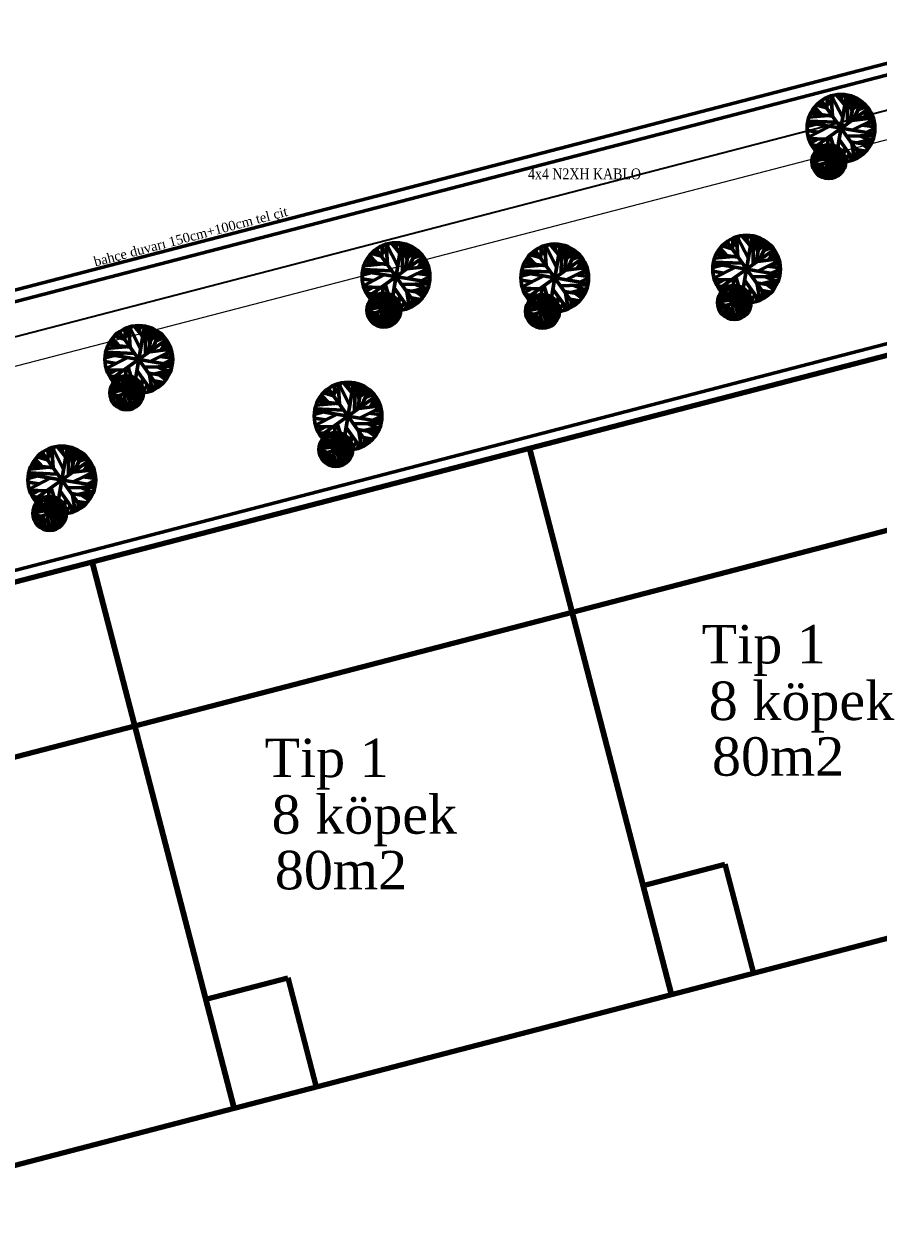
# Model space of a CAD drawing. Header units: millimetres. Extents: x 2046 to 14753, y 2361 to 29276.
# Drawn here: x 7027 to 7405, y 27680 to 28211 of the extents above; entities that cross this region are included whole.
import ezdxf

# ---------------------------------------------------------------- set-up
doc = ezdxf.new("R2010")
doc.units = ezdxf.units.MM
doc.layers.add('A.O. DUVAR', color=7, linetype='Continuous', lineweight=50)
doc.layers.add('TOPRAKLAMA', color=44, linetype='Continuous', lineweight=18)
doc.layers.add('AYDINLATMA', color=3, linetype='Continuous')
doc.layers.add('aydınlatma', color=3, linetype='Continuous')
doc.styles.add('A.O. MALZEME', font='times.ttf', dxfattribs={"height": 10})
doc.styles.add('YAZI', font='times.ttf', dxfattribs={"width": 0.85})

msp = doc.modelspace()

# ---------------------------------------------------------------- linework, layer by layer
at = {"layer": 'A.O. DUVAR'}
for p, q in [((6922.752, 28066.726), (7922.911, 28326.717)), ((6923.474, 28061.747), (7924.134, 28321.868)), ((6839.348, 27915.905), (7962.882, 28207.808)), ((6840.434, 27921.339), (7836.009, 28180.138)), ((7384.841, 28169.802), (7384.279, 28178.705)), ((7384.402, 28176.511), (7385.255, 28178.942)), ((7389.461, 28169.144), (7384.514, 28178.78)), ((7386.188, 28149.647), (7391.139, 28179.23)), ((7391.687, 28173.118), (7386.598, 28179.232)), ((7389.121, 28176.179), (7388.486, 28179.317)), ((7388.783, 28177.894), (7390.172, 28179.263)), ((7391.562, 28166.504), (7391.744, 28179.058)), ((7393.603, 28171.768), (7392.082, 28178.944)), ((7380.005, 28170.497), (7376.936, 28173.756)), ((7382.194, 28173.448), (7377.808, 28174.697)), ((7379.776, 28174.196), (7378.871, 28175.72)), ((7380.042, 28176.525), (7397.285, 28152.352)), ((7384.535, 28174.372), (7381.947, 28177.837)), ((7382.408, 28173.126), (7382.75, 28178.103)), ((7392.41, 28177.173), (7393.4, 28178.552)), ((7392.717, 28175.806), (7393.911, 28178.409)), ((7392.939, 28167.532), (7394.655, 28178.056)), ((7393.771, 28172.77), (7397.671, 28176.35)), ((7394.227, 28175.496), (7397.076, 28176.793)), ((7394.412, 28168.601), (7397.879, 28176.258)), ((7395.845, 28174.768), (7395.892, 28177.448)), ((7396.31, 28172.745), (7400.108, 28174.112)), ((7396.952, 28174.182), (7399.231, 28175.002)), ((7382.922, 28170.066), (7374.539, 28169.295)), ((7384.798, 28169.809), (7375.237, 28171.066)), ((7378.337, 28172.263), (7375.876, 28172.218)), ((7376.577, 28155.817), (7400.75, 28173.06)), ((7402.913, 28169.009), (7393.481, 28167.842)), ((7403.148, 28168.283), (7393.66, 28163.579)), ((7397.996, 28171.09), (7401.989, 28171.223)), ((7398.454, 28168.497), (7401.196, 28172.614)), ((7399.462, 28169.987), (7402.609, 28169.861)), ((7400.867, 28171.182), (7401.716, 28171.726)), ((7401.102, 28167.253), (7402.128, 28168.854)), ((7401.375, 28169.953), (7402.253, 28170.664)), ((7381.7, 28167.296), (7373.71, 28165.144)), ((7378.615, 28162.722), (7373.744, 28163.479)), ((7403.455, 28161.964), (7373.872, 28166.914)), ((7386.751, 28167.08), (7374.077, 28167.599)), ((7374.215, 28160.426), (7383.495, 28165.223)), ((7403.591, 28165.063), (7398.138, 28165.804)), ((7399.833, 28162.603), (7403.628, 28164.485)), ((7403.495, 28166.624), (7400.568, 28166.999)), ((7403.587, 28163.176), (7402.316, 28163.846)), ((7402.401, 28166.749), (7403.253, 28167.579)), ((7381.938, 28159.649), (7374.392, 28159.882)), ((7378.695, 28159.734), (7375.16, 28157.808)), ((7378.762, 28153.202), (7379.947, 28158.151)), ((7383.007, 28160.442), (7382.258, 28150.901)), ((7387.513, 28149.506), (7383.9, 28160.979)), ((7394.247, 28150.553), (7387.884, 28159.455)), ((7403.271, 28161.284), (7391.127, 28160.971)), ((7401.615, 28156.985), (7392.934, 28158.438)), ((7394.622, 28150.662), (7393.43, 28157.669)), ((7395.764, 28158.021), (7402.871, 28159.692)), ((7402.601, 28158.88), (7397.216, 28161.096)), ((7400.65, 28155.488), (7397.708, 28157.639)), ((7401.996, 28157.665), (7399.652, 28158.858)), ((7377.984, 28156.821), (7375.622, 28157.102)), ((7390.007, 28146.364), (7376.516, 28152.915)), ((7382.717, 28151.176), (7376.711, 28153.215)), ((7381.303, 28153.149), (7377.173, 28153.963)), ((7382.166, 28152.761), (7377.757, 28154.714)), ((7379.236, 28155.239), (7377.832, 28154.044)), ((7379.414, 28154.85), (7378.226, 28155.176)), ((7379.964, 28153.768), (7378.952, 28155.764)), ((7381.431, 28154.874), (7379.503, 28156.093)), ((7379.986, 28142.894), (7386.537, 28156.385)), ((7382.488, 28154.409), (7380.141, 28152.113)), ((7380.377, 28155.574), (7380.158, 28156.433)), ((7382.355, 28152.543), (7380.668, 28151.796)), ((7380.833, 28156.654), (7385.69, 28142.625)), ((7381.488, 28154.69), (7382.355, 28157.028)), ((7382.684, 28154.987), (7381.932, 28157.014)), ((7382.186, 28152.752), (7383.173, 28157.101)), ((7382.693, 28156.433), (7384.866, 28149.95)), ((7382.922, 28156.031), (7383.675, 28157.077)), ((7384.116, 28152.134), (7383.089, 28150.533)), ((7384.308, 28151.783), (7383.297, 28157.104)), ((7385.938, 28153.375), (7384.36, 28157.027)), ((7384.944, 28150.221), (7386.804, 28156.216)), ((7385.139, 28155.206), (7385.277, 28156.801)), ((7385.219, 28156.076), (7386.079, 28156.537)), ((7386.537, 28152.473), (7385.3, 28149.877)), ((7385.749, 28150.519), (7388.058, 28155.325)), ((7386.606, 28150.824), (7389.351, 28154.007)), ((7386.666, 28152.457), (7386.95, 28156.114)), ((7386.811, 28154.519), (7387.751, 28155.599)), ((7391.578, 28149.799), (7386.816, 28153.341)), ((7386.857, 28155.218), (7387.526, 28155.74)), ((7386.888, 28152.914), (7389.264, 28154.08)), ((7387.491, 28154.157), (7389.041, 28154.377)), ((7388.102, 28152.544), (7390.117, 28152.663)), ((7388.165, 28153.58), (7388.566, 28154.859)), ((7388.613, 28153.142), (7389.822, 28153.214)), ((7390.385, 28156.004), (7389.33, 28149.431)), ((7392.363, 28153.157), (7390.375, 28149.543)), ((7399.602, 28154.291), (7395.392, 28154.995)), ((7395.847, 28151.315), (7395.888, 28154.226)), ((7396.731, 28151.797), (7395.875, 28152.283)), ((7398.38, 28153.122), (7397.292, 28154.62)), ((7397.977, 28153.647), (7397.949, 28152.68)), ((7401.162, 28156.146), (7399.565, 28157.271)), ((7375.765, 28149.755), (7380.893, 28150.745)), ((7379.359, 28148.292), (7375.773, 28149.469)), ((7377.816, 28148.79), (7375.849, 28148.366)), ((7378.199, 28150.235), (7375.97, 28151.286)), ((7377.064, 28147.494), (7375.97, 28147.962)), ((7380.325, 28151.993), (7376.189, 28152.089)), ((7376.247, 28147.211), (7390.276, 28152.068)), ((7376.926, 28145.648), (7378.193, 28147.854)), ((7379.984, 28148.521), (7378.278, 28144.05)), ((7380.601, 28142.64), (7380.489, 28148.653)), ((7383.979, 28142.191), (7382.184, 28147.359)), ((7389.823, 28146.064), (7383.954, 28147.628)), ((7390.752, 28149.438), (7385.537, 28148.521)), ((7385.799, 28150.995), (7386.549, 28149.611)), ((7390.742, 28149.819), (7386.053, 28150.591)), ((7389.162, 28145.005), (7386.892, 28146.828)), ((7390.51, 28147.831), (7387.999, 28148.956)), ((7389.488, 28150.377), (7388.173, 28149.453)), ((7388.36, 28147.182), (7390.446, 28147.548)), ((7388.531, 28150.203), (7390.427, 28151.791)), ((7388.677, 28151.512), (7390.611, 28151.012)), ((7389.225, 28150.776), (7390.716, 28150.271)), ((7390.684, 28148.593), (7389.333, 28149.186)), ((7389.625, 28149.233), (7390.343, 28149.856)), ((7390.242, 28146.926), (7389.727, 28147.427)), ((7390.067, 28151.15), (7390.551, 28151.292)), ((7390.137, 28150.489), (7390.659, 28150.706)), ((7390.177, 28148.808), (7390.703, 28149.085)), ((7393.261, 28151.862), (7392.92, 28150.089)), ((7377.441, 28146.558), (7376.598, 28146.183)), ((7378.884, 28145.7), (7377.433, 28144.931)), ((7378.556, 28144.825), (7377.641, 28144.704)), ((7379.343, 28144.38), (7378.624, 28143.757)), ((7379.268, 28146.643), (7379.394, 28143.226)), ((7380.552, 28144.2), (7379.592, 28143.13)), ((7379.989, 28143.595), (7380.154, 28142.826)), ((7382.592, 28142.206), (7380.809, 28144.577)), ((7381.672, 28142.778), (7380.911, 28142.521)), ((7382.896, 28145.351), (7381.462, 28142.347)), ((7383.443, 28143.706), (7381.979, 28142.253)), ((7383.691, 28142.958), (7383.277, 28142.156)), ((7384.174, 28142.19), (7384.592, 28145.719)), ((7388.421, 28144.236), (7384.463, 28146.158)), ((7384.854, 28142.33), (7385.285, 28143.721)), ((7385.346, 28142.436), (7385.004, 28142.791)), ((7387.075, 28143.227), (7385.155, 28144.16)), ((7385.761, 28145.559), (7389.406, 28145.357)), ((7386.324, 28142.839), (7386.014, 28143.711)), ((7386.205, 28143.148), (7386.055, 28142.688)), ((7387.747, 28143.654), (7386.64, 28145.101)), ((7388.085, 28143.897), (7387.479, 28144.662)), ((7388.7, 28144.508), (7387.744, 28145.411)), ((7342.713, 28111.998), (7340.125, 28115.463)), ((7340.586, 28110.753), (7340.928, 28115.729)), ((7343.019, 28107.428), (7342.457, 28116.331)), ((7342.58, 28114.137), (7343.433, 28116.568)), ((7347.639, 28106.77), (7342.692, 28116.406)), ((7344.366, 28087.273), (7349.317, 28116.856)), ((7349.865, 28110.744), (7344.776, 28116.858)), ((7347.299, 28113.805), (7346.664, 28116.943)), ((7346.961, 28115.52), (7348.35, 28116.889)), ((7349.74, 28104.13), (7349.922, 28116.684)), ((7351.781, 28109.394), (7350.26, 28116.57)), ((7350.588, 28114.799), (7351.578, 28116.178)), ((7350.895, 28113.432), (7352.089, 28116.035)), ((7351.117, 28105.158), (7352.833, 28115.682)), ((7354.023, 28112.394), (7354.07, 28115.074)), ((7182.723, 28108.495), (7181.818, 28110.019)), ((7182.988, 28110.824), (7200.231, 28086.651)), ((7187.482, 28108.671), (7184.894, 28112.135)), ((7185.355, 28107.425), (7185.697, 28112.401)), ((7187.788, 28104.101), (7187.225, 28113.004)), ((7187.349, 28110.809), (7188.202, 28113.241)), ((7192.407, 28103.442), (7187.461, 28113.079)), ((7189.135, 28083.946), (7194.085, 28113.529)), ((7194.634, 28107.417), (7189.544, 28113.531)), ((7192.067, 28110.477), (7191.432, 28113.615)), ((7191.73, 28112.193), (7193.119, 28113.562)), ((7194.509, 28100.802), (7194.691, 28113.356)), ((7196.549, 28106.067), (7195.028, 28113.242)), ((7195.357, 28111.471), (7196.346, 28112.85)), ((7195.663, 28110.104), (7196.858, 28112.707)), ((7195.885, 28101.83), (7197.602, 28112.354)), ((7196.717, 28107.068), (7200.618, 28110.648)), ((7197.173, 28109.795), (7200.023, 28111.091)), ((7197.358, 28102.9), (7200.826, 28110.556)), ((7198.791, 28109.066), (7198.838, 28111.747)), ((7253.289, 28110.293), (7270.532, 28086.12)), ((7257.782, 28108.14), (7255.194, 28111.605)), ((7255.655, 28106.894), (7255.997, 28111.871)), ((7258.088, 28103.57), (7257.525, 28112.473)), ((7257.649, 28110.279), (7258.502, 28112.71)), ((7262.707, 28102.912), (7257.761, 28112.548)), ((7259.435, 28083.415), (7264.385, 28112.998)), ((7264.934, 28106.886), (7259.845, 28113)), ((7262.368, 28109.947), (7261.733, 28113.085)), ((7262.03, 28111.662), (7263.419, 28113.031)), ((7264.809, 28100.272), (7264.991, 28112.825)), ((7266.85, 28105.536), (7265.329, 28112.712)), ((7265.657, 28110.941), (7266.646, 28112.32)), ((7265.964, 28109.574), (7267.158, 28112.177)), ((7266.186, 28101.3), (7267.902, 28111.824)), ((7267.017, 28106.538), (7270.918, 28110.118)), ((7267.474, 28109.264), (7270.323, 28110.56)), ((7267.658, 28102.369), (7271.126, 28110.026)), ((7269.092, 28108.536), (7269.139, 28111.216)), ((7336.515, 28109.889), (7334.054, 28109.844)), ((7334.755, 28093.443), (7358.928, 28110.686)), ((7338.183, 28108.123), (7335.114, 28111.382)), ((7340.372, 28111.074), (7335.986, 28112.323)), ((7337.954, 28111.822), (7337.049, 28113.346)), ((7338.22, 28114.152), (7355.463, 28089.978)), ((7351.949, 28110.396), (7355.849, 28113.976)), ((7352.405, 28113.122), (7355.254, 28114.419)), ((7352.59, 28106.227), (7356.057, 28113.884)), ((7354.488, 28110.371), (7358.286, 28111.738)), ((7355.13, 28111.808), (7357.409, 28112.628)), ((7356.632, 28106.123), (7359.374, 28110.24)), ((7185.869, 28104.365), (7177.485, 28103.594)), ((7187.744, 28104.108), (7178.183, 28105.365)), ((7181.284, 28106.562), (7178.822, 28106.516)), ((7179.523, 28090.116), (7203.697, 28107.359)), ((7182.951, 28104.795), (7179.883, 28108.055)), ((7185.141, 28107.747), (7180.754, 28108.996)), ((7199.256, 28107.044), (7203.054, 28108.41)), ((7199.898, 28108.481), (7202.177, 28109.301)), ((7200.942, 28105.389), (7204.936, 28105.521)), ((7201.401, 28102.795), (7204.142, 28106.912)), ((7203.813, 28105.48), (7204.663, 28106.025)), ((7204.322, 28104.251), (7205.199, 28104.962)), ((7258.045, 28103.577), (7248.484, 28104.834)), ((7251.584, 28106.031), (7249.123, 28105.985)), ((7249.824, 28089.585), (7273.997, 28106.828)), ((7253.252, 28104.265), (7250.183, 28107.524)), ((7255.441, 28107.216), (7251.054, 28108.465)), ((7253.023, 28107.964), (7252.118, 28109.488)), ((7269.557, 28106.513), (7273.355, 28107.88)), ((7270.199, 28107.95), (7272.477, 28108.77)), ((7271.243, 28104.858), (7275.236, 28104.991)), ((7271.701, 28102.265), (7274.443, 28106.382)), ((7274.114, 28104.95), (7274.963, 28105.494)), ((7274.622, 28103.721), (7275.499, 28104.432)), ((7339.878, 28104.922), (7331.888, 28102.77)), ((7361.633, 28099.59), (7332.05, 28104.54)), ((7344.929, 28104.706), (7332.255, 28105.225)), ((7341.1, 28107.692), (7332.717, 28106.921)), ((7342.976, 28107.435), (7333.415, 28108.692)), ((7361.091, 28106.635), (7351.659, 28105.468)), ((7361.326, 28105.909), (7351.838, 28101.205)), ((7356.174, 28108.716), (7360.167, 28108.849)), ((7357.64, 28107.613), (7360.787, 28107.487)), ((7361.673, 28104.25), (7358.746, 28104.625)), ((7359.045, 28108.808), (7359.894, 28109.352)), ((7359.28, 28104.879), (7360.306, 28106.48)), ((7359.553, 28107.579), (7360.431, 28108.29)), ((7360.579, 28104.376), (7361.431, 28105.205)), ((7184.647, 28101.595), (7176.657, 28099.442)), ((7206.401, 28096.262), (7176.818, 28101.212)), ((7189.697, 28101.379), (7177.023, 28101.898)), ((7177.161, 28094.725), (7186.441, 28099.521)), ((7205.859, 28103.308), (7196.428, 28102.14)), ((7206.095, 28102.582), (7196.607, 28097.877)), ((7206.537, 28099.362), (7201.084, 28100.103)), ((7202.409, 28104.285), (7205.555, 28104.159)), ((7206.441, 28100.922), (7203.515, 28101.297)), ((7204.048, 28101.551), (7205.075, 28103.153)), ((7205.347, 28101.048), (7206.2, 28101.878)), ((7254.947, 28101.064), (7246.957, 28098.912)), ((7276.702, 28095.732), (7247.119, 28100.682)), ((7259.997, 28100.848), (7247.324, 28101.367)), ((7256.169, 28103.834), (7247.786, 28103.063)), ((7276.159, 28102.777), (7266.728, 28101.609)), ((7276.395, 28102.051), (7266.907, 28097.347)), ((7276.838, 28098.831), (7271.384, 28099.572)), ((7272.709, 28103.755), (7275.856, 28103.629)), ((7276.742, 28100.392), (7273.815, 28100.767)), ((7274.349, 28101.021), (7275.375, 28102.622)), ((7275.647, 28100.517), (7276.5, 28101.347)), ((7336.793, 28100.348), (7331.922, 28101.105)), ((7332.393, 28098.052), (7341.673, 28102.849)), ((7361.769, 28102.689), (7356.316, 28103.43)), ((7358.011, 28100.229), (7361.806, 28102.111)), ((7361.765, 28100.802), (7360.494, 28101.472)), ((7181.561, 28097.02), (7176.691, 28097.778)), ((7184.884, 28093.947), (7177.338, 28094.18)), ((7181.641, 28094.032), (7178.107, 28092.107)), ((7185.954, 28094.741), (7185.205, 28085.199)), ((7190.46, 28083.805), (7186.847, 28095.278)), ((7206.217, 28095.583), (7194.073, 28095.27)), ((7198.711, 28092.32), (7205.817, 28093.991)), ((7205.547, 28093.178), (7200.162, 28095.395)), ((7202.779, 28096.902), (7206.574, 28098.783)), ((7206.534, 28097.475), (7205.263, 28098.145)), ((7251.861, 28096.49), (7246.991, 28097.247)), ((7247.462, 28094.194), (7256.742, 28098.991)), ((7256.254, 28094.21), (7255.505, 28084.669)), ((7260.76, 28083.274), (7257.147, 28094.747)), ((7276.518, 28095.052), (7264.374, 28094.739)), ((7275.848, 28092.647), (7270.463, 28094.864)), ((7273.08, 28096.371), (7276.875, 28098.253)), ((7276.834, 28096.944), (7275.563, 28097.614)), ((7340.116, 28097.275), (7332.57, 28097.508)), ((7336.873, 28097.36), (7333.338, 28095.435)), ((7336.162, 28094.447), (7333.8, 28094.728)), ((7336.94, 28090.828), (7338.125, 28095.778)), ((7338.164, 28080.52), (7344.715, 28094.011)), ((7338.555, 28093.2), (7338.336, 28094.059)), ((7339.011, 28094.28), (7343.868, 28080.251)), ((7339.666, 28092.316), (7340.533, 28094.654)), ((7340.862, 28092.613), (7340.11, 28094.64)), ((7340.364, 28090.378), (7341.351, 28094.727)), ((7341.185, 28098.068), (7340.436, 28088.527)), ((7340.871, 28094.06), (7343.044, 28087.576)), ((7341.1, 28093.657), (7341.853, 28094.703)), ((7342.486, 28089.41), (7341.475, 28094.73)), ((7345.691, 28087.133), (7342.078, 28098.605)), ((7344.116, 28091.002), (7342.538, 28094.653)), ((7343.122, 28087.847), (7344.982, 28093.842)), ((7343.317, 28092.832), (7343.455, 28094.427)), ((7343.397, 28093.702), (7344.257, 28094.163)), ((7352.425, 28088.179), (7346.062, 28097.081)), ((7361.449, 28098.91), (7349.305, 28098.597)), ((7359.793, 28094.611), (7351.112, 28096.064)), ((7352.8, 28088.288), (7351.608, 28095.295)), ((7353.942, 28095.648), (7361.049, 28097.318)), ((7360.779, 28096.506), (7355.394, 28098.722)), ((7358.828, 28093.114), (7355.886, 28095.265)), ((7359.34, 28093.772), (7357.743, 28094.897)), ((7360.174, 28095.291), (7357.83, 28096.484)), ((7180.931, 28091.12), (7178.568, 28091.4)), ((7185.112, 28087.06), (7180.704, 28089.013)), ((7182.183, 28089.537), (7180.778, 28088.342)), ((7182.36, 28089.149), (7181.173, 28089.475)), ((7181.708, 28087.5), (7182.893, 28092.45)), ((7182.911, 28088.066), (7181.899, 28090.063)), ((7184.377, 28089.173), (7182.45, 28090.391)), ((7182.932, 28077.193), (7189.484, 28090.683)), ((7185.435, 28088.707), (7183.088, 28086.411)), ((7183.323, 28089.873), (7183.104, 28090.732)), ((7183.78, 28090.953), (7188.637, 28076.923)), ((7184.435, 28088.988), (7185.301, 28091.327)), ((7185.631, 28089.285), (7184.879, 28091.313)), ((7185.132, 28087.05), (7186.119, 28091.4)), ((7185.64, 28090.732), (7187.812, 28084.248)), ((7185.869, 28090.33), (7186.621, 28091.376)), ((7187.255, 28086.082), (7186.243, 28091.403)), ((7188.884, 28087.674), (7187.306, 28091.325)), ((7187.89, 28084.519), (7189.75, 28090.515)), ((7188.085, 28089.504), (7188.224, 28091.099)), ((7188.166, 28090.375), (7189.025, 28090.835)), ((7188.696, 28084.818), (7191.005, 28089.623)), ((7189.612, 28086.756), (7189.896, 28090.412)), ((7189.758, 28088.818), (7190.698, 28089.898)), ((7189.803, 28089.517), (7190.473, 28090.038)), ((7190.438, 28088.456), (7191.988, 28088.675)), ((7197.194, 28084.852), (7190.83, 28093.753)), ((7191.111, 28087.878), (7191.512, 28089.157)), ((7193.332, 28090.303), (7192.276, 28083.73)), ((7204.561, 28091.284), (7195.88, 28092.736)), ((7197.569, 28084.961), (7196.376, 28091.967)), ((7202.548, 28088.589), (7198.338, 28089.294)), ((7198.794, 28085.614), (7198.834, 28088.524)), ((7201.327, 28087.421), (7200.239, 28088.918)), ((7203.597, 28089.786), (7200.655, 28091.938)), ((7204.108, 28090.444), (7202.512, 28091.57)), ((7204.942, 28091.964), (7202.599, 28093.157)), ((7255.184, 28093.417), (7247.638, 28093.65)), ((7251.942, 28093.502), (7248.407, 28091.576)), ((7251.231, 28090.589), (7248.869, 28090.87)), ((7255.413, 28086.529), (7251.004, 28088.482)), ((7252.483, 28089.007), (7251.079, 28087.812)), ((7252.66, 28088.618), (7251.473, 28088.944)), ((7252.009, 28086.97), (7253.194, 28091.919)), ((7253.211, 28087.536), (7252.199, 28089.532)), ((7254.678, 28088.642), (7252.75, 28089.861)), ((7253.233, 28076.662), (7259.784, 28090.153)), ((7253.624, 28089.342), (7253.405, 28090.201)), ((7254.08, 28090.422), (7258.937, 28076.393)), ((7254.735, 28088.458), (7255.602, 28090.796)), ((7255.931, 28088.755), (7255.179, 28090.782)), ((7255.433, 28086.52), (7256.42, 28090.869)), ((7255.94, 28090.201), (7258.112, 28083.717)), ((7256.169, 28089.799), (7256.922, 28090.845)), ((7257.555, 28085.551), (7256.543, 28090.872)), ((7259.184, 28087.143), (7257.607, 28090.795)), ((7258.19, 28083.989), (7260.05, 28089.984)), ((7258.386, 28088.974), (7258.524, 28090.569)), ((7258.466, 28089.844), (7259.326, 28090.305)), ((7258.996, 28084.287), (7261.305, 28089.093)), ((7259.913, 28086.225), (7260.196, 28089.882)), ((7260.058, 28088.287), (7260.998, 28089.367)), ((7260.104, 28088.986), (7260.773, 28089.508)), ((7267.494, 28084.321), (7261.131, 28093.222)), ((7261.412, 28087.347), (7261.813, 28088.627)), ((7263.632, 28089.772), (7262.577, 28083.199)), ((7274.861, 28090.753), (7266.181, 28092.206)), ((7267.869, 28084.43), (7266.677, 28091.436)), ((7272.849, 28088.058), (7268.639, 28088.763)), ((7269.011, 28091.789), (7276.117, 28093.46)), ((7273.897, 28089.256), (7270.955, 28091.407)), ((7274.409, 28089.914), (7272.812, 28091.039)), ((7275.243, 28091.433), (7272.899, 28092.626)), ((7336.377, 28087.861), (7334.148, 28088.912)), ((7338.503, 28089.619), (7334.367, 28089.715)), ((7334.425, 28084.837), (7348.454, 28089.694)), ((7348.185, 28083.99), (7334.694, 28090.541)), ((7340.895, 28088.803), (7334.889, 28090.841)), ((7339.481, 28090.775), (7335.351, 28091.589)), ((7340.344, 28090.387), (7335.935, 28092.34)), ((7337.414, 28092.865), (7336.01, 28091.67)), ((7337.592, 28092.477), (7336.404, 28092.802)), ((7338.142, 28091.394), (7337.13, 28093.39)), ((7339.609, 28092.5), (7337.681, 28093.719)), ((7340.666, 28092.035), (7338.319, 28089.739)), ((7340.533, 28090.169), (7338.846, 28089.422)), ((7342.294, 28089.76), (7341.267, 28088.159)), ((7344.715, 28090.099), (7343.478, 28087.503)), ((7343.927, 28088.145), (7346.236, 28092.951)), ((7343.977, 28088.621), (7344.727, 28087.237)), ((7344.784, 28088.45), (7347.529, 28091.633)), ((7344.844, 28090.083), (7345.128, 28093.74)), ((7344.989, 28092.145), (7345.929, 28093.225)), ((7349.756, 28087.425), (7344.994, 28090.967)), ((7345.035, 28092.844), (7345.704, 28093.366)), ((7345.066, 28090.54), (7347.442, 28091.706)), ((7345.669, 28091.783), (7347.219, 28092.003)), ((7346.28, 28090.17), (7348.295, 28090.289)), ((7346.343, 28091.206), (7346.744, 28092.485)), ((7346.709, 28087.829), (7348.605, 28089.417)), ((7346.791, 28090.768), (7348, 28090.84)), ((7346.855, 28089.138), (7348.789, 28088.638)), ((7348.563, 28093.63), (7347.508, 28087.057)), ((7348.245, 28088.776), (7348.729, 28088.918)), ((7350.541, 28090.783), (7348.553, 28087.169)), ((7351.439, 28089.488), (7351.098, 28087.715)), ((7357.78, 28091.917), (7353.57, 28092.621)), ((7354.025, 28088.941), (7354.066, 28091.852)), ((7354.909, 28089.423), (7354.053, 28089.909)), ((7356.558, 28090.748), (7355.47, 28092.246)), ((7356.155, 28091.273), (7356.127, 28090.306)), ((7178.711, 28084.053), (7183.84, 28085.044)), ((7182.306, 28082.59), (7178.719, 28083.767)), ((7181.146, 28084.533), (7178.917, 28085.584)), ((7183.272, 28086.292), (7179.136, 28086.387)), ((7179.193, 28081.509), (7193.223, 28086.366)), ((7192.953, 28080.662), (7179.463, 28087.214)), ((7185.664, 28085.475), (7179.658, 28087.514)), ((7184.249, 28087.448), (7180.119, 28088.262)), ((7185.301, 28086.842), (7183.615, 28086.094)), ((7187.062, 28086.433), (7186.036, 28084.831)), ((7189.484, 28086.771), (7188.246, 28084.175)), ((7193.699, 28083.737), (7188.483, 28082.82)), ((7188.745, 28085.293), (7189.495, 28083.909)), ((7193.688, 28084.118), (7189, 28084.89)), ((7189.553, 28085.123), (7192.297, 28088.306)), ((7194.524, 28084.097), (7189.763, 28087.64)), ((7189.834, 28087.213), (7192.211, 28088.379)), ((7193.456, 28082.129), (7190.945, 28083.255)), ((7191.049, 28086.842), (7193.063, 28086.961)), ((7192.435, 28084.676), (7191.12, 28083.752)), ((7191.477, 28084.502), (7193.374, 28086.089)), ((7191.559, 28087.441), (7192.768, 28087.512)), ((7191.624, 28085.81), (7193.558, 28085.31)), ((7192.171, 28085.074), (7193.663, 28084.569)), ((7193.631, 28082.891), (7192.28, 28083.485)), ((7192.571, 28083.531), (7193.29, 28084.154)), ((7193.014, 28085.449), (7193.498, 28085.59)), ((7193.084, 28084.788), (7193.605, 28085.005)), ((7193.123, 28083.106), (7193.65, 28083.384)), ((7195.309, 28087.455), (7193.321, 28083.841)), ((7196.208, 28086.161), (7195.867, 28084.388)), ((7199.677, 28086.095), (7198.822, 28086.581)), ((7200.924, 28087.946), (7200.896, 28086.978)), ((7249.012, 28083.523), (7254.14, 28084.513)), ((7252.606, 28082.06), (7249.02, 28083.237)), ((7251.446, 28084.003), (7249.217, 28085.054)), ((7253.572, 28085.761), (7249.436, 28085.857)), ((7249.494, 28080.979), (7263.523, 28085.836)), ((7263.254, 28080.131), (7249.763, 28086.683)), ((7255.964, 28084.944), (7249.958, 28086.983)), ((7254.549, 28086.917), (7250.42, 28087.731)), ((7255.735, 28088.176), (7253.388, 28085.881)), ((7255.602, 28086.311), (7253.915, 28085.564)), ((7257.363, 28085.902), (7256.336, 28084.301)), ((7259.784, 28086.241), (7258.546, 28083.645)), ((7263.999, 28083.206), (7258.784, 28082.289)), ((7259.046, 28084.762), (7259.796, 28083.379)), ((7263.988, 28083.587), (7259.3, 28084.359)), ((7259.853, 28084.592), (7262.598, 28087.775)), ((7264.825, 28083.567), (7260.063, 28087.109)), ((7260.134, 28086.682), (7262.511, 28087.848)), ((7260.738, 28087.925), (7262.288, 28088.145)), ((7261.349, 28086.312), (7263.364, 28086.431)), ((7262.735, 28084.145), (7261.42, 28083.221)), ((7261.778, 28083.971), (7263.674, 28085.559)), ((7261.86, 28086.91), (7263.069, 28086.982)), ((7261.924, 28085.28), (7263.858, 28084.78)), ((7262.471, 28084.544), (7263.963, 28084.039)), ((7262.872, 28083.001), (7263.59, 28083.624)), ((7263.314, 28084.918), (7263.798, 28085.059)), ((7263.384, 28084.257), (7263.905, 28084.474)), ((7265.609, 28086.925), (7263.622, 28083.311)), ((7266.508, 28085.63), (7266.167, 28083.857)), ((7269.094, 28085.083), (7269.135, 28087.994)), ((7269.978, 28085.565), (7269.122, 28086.051)), ((7271.627, 28086.89), (7270.539, 28088.388)), ((7271.224, 28087.415), (7271.196, 28086.447)), ((7333.943, 28087.381), (7339.071, 28088.371)), ((7337.537, 28085.918), (7333.951, 28087.095)), ((7335.994, 28086.416), (7334.027, 28085.992)), ((7335.242, 28085.12), (7334.148, 28085.588)), ((7335.619, 28084.184), (7334.776, 28083.809)), ((7335.104, 28083.274), (7336.371, 28085.481)), ((7337.062, 28083.326), (7335.611, 28082.557)), ((7338.162, 28086.147), (7336.456, 28081.676)), ((7337.446, 28084.269), (7337.572, 28080.852)), ((7338.779, 28080.266), (7338.667, 28086.279)), ((7342.157, 28079.817), (7340.362, 28084.985)), ((7348.001, 28083.69), (7342.132, 28085.254)), ((7342.352, 28079.816), (7342.77, 28083.345)), ((7346.599, 28081.862), (7342.641, 28083.784)), ((7348.93, 28087.064), (7343.715, 28086.147)), ((7343.94, 28083.185), (7347.584, 28082.983)), ((7348.92, 28087.445), (7344.231, 28088.217)), ((7347.34, 28082.631), (7345.07, 28084.455)), ((7348.688, 28085.457), (7346.177, 28086.582)), ((7347.666, 28088.003), (7346.352, 28087.079)), ((7346.538, 28084.808), (7348.624, 28085.174)), ((7347.403, 28088.402), (7348.894, 28087.897)), ((7348.862, 28086.219), (7347.511, 28086.812)), ((7347.803, 28086.859), (7348.521, 28087.482)), ((7348.42, 28084.552), (7347.905, 28085.053)), ((7348.315, 28088.115), (7348.837, 28088.332)), ((7348.355, 28086.434), (7348.881, 28086.712)), ((7180.762, 28083.089), (7178.795, 28082.664)), ((7180.01, 28081.792), (7178.917, 28082.26)), ((7180.387, 28080.856), (7179.545, 28080.481)), ((7179.872, 28079.946), (7181.14, 28082.153)), ((7181.83, 28079.999), (7180.38, 28079.229)), ((7181.503, 28079.123), (7180.588, 28079.003)), ((7182.931, 28082.82), (7181.224, 28078.349)), ((7182.289, 28078.678), (7181.571, 28078.055)), ((7182.214, 28080.941), (7182.341, 28077.524)), ((7183.499, 28078.499), (7182.538, 28077.428)), ((7182.936, 28077.894), (7183.1, 28077.124)), ((7183.548, 28076.938), (7183.435, 28082.951)), ((7185.539, 28076.504), (7183.755, 28078.876)), ((7185.843, 28079.649), (7184.409, 28076.645)), ((7186.389, 28078.004), (7184.926, 28076.551)), ((7186.926, 28076.489), (7185.13, 28081.657)), ((7192.769, 28080.362), (7186.9, 28081.927)), ((7187.121, 28076.489), (7187.538, 28080.017)), ((7191.368, 28078.534), (7187.409, 28080.457)), ((7187.801, 28076.629), (7188.231, 28078.019)), ((7190.022, 28077.526), (7188.102, 28078.458)), ((7188.708, 28079.857), (7192.352, 28079.655)), ((7189.271, 28077.138), (7188.96, 28078.01)), ((7190.694, 28077.952), (7189.586, 28079.399)), ((7192.108, 28079.303), (7189.838, 28081.127)), ((7191.032, 28078.195), (7190.425, 28078.961)), ((7191.647, 28078.806), (7190.691, 28079.709)), ((7191.306, 28081.48), (7193.392, 28081.847)), ((7193.188, 28081.225), (7192.673, 28081.726)), ((7251.063, 28082.558), (7249.095, 28082.134)), ((7250.311, 28081.261), (7249.217, 28081.73)), ((7250.688, 28080.326), (7249.845, 28079.951)), ((7250.172, 28079.416), (7251.44, 28081.622)), ((7252.13, 28079.468), (7250.68, 28078.699)), ((7251.803, 28078.592), (7250.888, 28078.472)), ((7253.231, 28082.289), (7251.525, 28077.818)), ((7252.59, 28078.148), (7251.871, 28077.524)), ((7252.515, 28080.411), (7252.641, 28076.994)), ((7253.799, 28077.968), (7252.839, 28076.898)), ((7253.848, 28076.407), (7253.735, 28082.42)), ((7255.839, 28075.974), (7254.055, 28078.345)), ((7256.143, 28079.119), (7254.709, 28076.115)), ((7257.226, 28075.959), (7255.431, 28081.127)), ((7263.069, 28079.832), (7257.201, 28081.396)), ((7257.421, 28075.958), (7257.839, 28079.487)), ((7261.668, 28078.004), (7257.71, 28079.926)), ((7260.322, 28076.995), (7258.402, 28077.928)), ((7259.008, 28079.327), (7262.653, 28079.125)), ((7260.994, 28077.421), (7259.887, 28078.869)), ((7262.409, 28078.773), (7260.139, 28080.596)), ((7261.332, 28077.665), (7260.725, 28078.43)), ((7261.947, 28078.276), (7260.991, 28079.179)), ((7263.757, 28081.599), (7261.246, 28082.724)), ((7261.607, 28080.95), (7263.693, 28081.316)), ((7263.931, 28082.361), (7262.58, 28082.954)), ((7263.488, 28080.694), (7262.973, 28081.195)), ((7263.424, 28082.576), (7263.95, 28082.853)), ((7336.734, 28082.451), (7335.819, 28082.33)), ((7337.521, 28082.006), (7336.802, 28081.383)), ((7338.73, 28081.826), (7337.77, 28080.756)), ((7338.167, 28081.221), (7338.332, 28080.452)), ((7340.77, 28079.832), (7338.987, 28082.203)), ((7339.85, 28080.404), (7339.089, 28080.147)), ((7341.074, 28082.977), (7339.64, 28079.973)), ((7341.621, 28081.332), (7340.157, 28079.879)), ((7341.869, 28080.584), (7341.455, 28079.782)), ((7343.032, 28079.956), (7343.463, 28081.347)), ((7343.524, 28080.062), (7343.182, 28080.417)), ((7345.253, 28080.853), (7343.333, 28081.786)), ((7344.502, 28080.465), (7344.192, 28081.337)), ((7344.383, 28080.774), (7344.233, 28080.314)), ((7345.925, 28081.28), (7344.818, 28082.727)), ((7346.263, 28081.523), (7345.657, 28082.288)), ((7346.878, 28082.134), (7345.922, 28083.037)), ((7068.838, 28071.842), (7067.933, 28073.366)), ((7069.103, 28074.171), (7086.347, 28049.998)), ((7073.597, 28072.018), (7071.009, 28075.483)), ((7071.47, 28070.772), (7071.812, 28075.749)), ((7073.903, 28067.448), (7073.34, 28076.351)), ((7073.464, 28074.157), (7074.317, 28076.588)), ((7078.522, 28066.789), (7073.576, 28076.426)), ((7075.25, 28047.293), (7080.2, 28076.876)), ((7080.749, 28070.764), (7075.659, 28076.878)), ((7078.182, 28073.825), (7077.547, 28076.963)), ((7077.845, 28075.54), (7079.234, 28076.909)), ((7080.624, 28064.15), (7080.806, 28076.703)), ((7082.665, 28069.414), (7081.144, 28076.59)), ((7081.472, 28074.819), (7082.461, 28076.197)), ((7081.779, 28073.452), (7082.973, 28076.055)), ((7082, 28065.178), (7083.717, 28075.701)), ((7082.832, 28070.415), (7086.733, 28073.995)), ((7083.288, 28073.142), (7086.138, 28074.438)), ((7083.473, 28066.247), (7086.941, 28073.904)), ((7084.907, 28072.413), (7084.954, 28075.094)), ((7086.013, 28071.828), (7088.292, 28072.648)), ((7184.618, 28077.077), (7183.857, 28076.819)), ((7186.638, 28077.256), (7186.224, 28076.454)), ((7188.292, 28076.735), (7187.951, 28077.089)), ((7189.152, 28077.447), (7189.002, 28076.986)), ((7253.236, 28077.363), (7253.401, 28076.594)), ((7254.919, 28076.546), (7254.157, 28076.289)), ((7256.69, 28077.474), (7255.226, 28076.021)), ((7256.938, 28076.726), (7256.524, 28075.923)), ((7258.101, 28076.098), (7258.532, 28077.488)), ((7258.593, 28076.204), (7258.251, 28076.558)), ((7259.571, 28076.607), (7259.261, 28077.479)), ((7259.452, 28076.916), (7259.302, 28076.456)), ((7071.984, 28067.712), (7063.601, 28066.941)), ((7073.859, 28067.455), (7064.298, 28068.712)), ((7067.399, 28069.909), (7064.937, 28069.863)), ((7065.638, 28053.463), (7089.812, 28070.706)), ((7069.067, 28068.143), (7065.998, 28071.402)), ((7071.256, 28071.094), (7066.869, 28072.343)), ((7085.371, 28070.391), (7089.169, 28071.757)), ((7087.057, 28068.736), (7091.051, 28068.869)), ((7087.516, 28066.142), (7090.257, 28070.26)), ((7088.524, 28067.633), (7091.67, 28067.506)), ((7089.928, 28068.828), (7090.778, 28069.372)), ((7090.437, 28067.599), (7091.314, 28068.31)), ((7070.762, 28064.942), (7062.772, 28062.79)), ((7092.517, 28059.609), (7062.933, 28064.56)), ((7075.812, 28064.726), (7063.138, 28065.245)), ((7063.277, 28058.072), (7072.556, 28062.868)), ((7091.974, 28066.655), (7082.543, 28065.487)), ((7092.21, 28065.929), (7082.722, 28061.225)), ((7092.652, 28062.709), (7087.199, 28063.45)), ((7088.894, 28060.249), (7092.69, 28062.131)), ((7092.557, 28064.269), (7089.63, 28064.645)), ((7090.163, 28064.899), (7091.19, 28066.5)), ((7091.462, 28064.395), (7092.315, 28065.225)), ((7067.676, 28060.367), (7062.806, 28061.125)), ((7070.999, 28057.295), (7063.453, 28057.528)), ((7067.756, 28057.38), (7064.222, 28055.454)), ((7072.069, 28058.088), (7071.32, 28048.547)), ((7076.575, 28047.152), (7072.962, 28058.625)), ((7083.309, 28048.199), (7076.945, 28057.1)), ((7092.332, 28058.93), (7080.189, 28058.617)), ((7084.826, 28055.667), (7091.932, 28057.338)), ((7091.662, 28056.525), (7086.278, 28058.742)), ((7092.649, 28060.822), (7091.378, 28061.492)), ((7067.046, 28054.467), (7064.683, 28054.748)), ((7070.364, 28050.795), (7066.234, 28051.609)), ((7071.227, 28050.407), (7066.819, 28052.36)), ((7068.298, 28052.885), (7066.893, 28051.69)), ((7068.475, 28052.496), (7067.288, 28052.822)), ((7067.823, 28050.848), (7069.009, 28055.797)), ((7069.026, 28051.414), (7068.014, 28053.41)), ((7070.493, 28052.52), (7068.565, 28053.738)), ((7069.047, 28040.54), (7075.599, 28054.03)), ((7071.55, 28052.054), (7069.203, 28049.759)), ((7069.438, 28053.22), (7069.219, 28054.079)), ((7069.895, 28054.3), (7074.752, 28040.27)), ((7070.55, 28052.335), (7071.416, 28054.674)), ((7071.746, 28052.633), (7070.994, 28054.66)), ((7071.247, 28050.397), (7072.235, 28054.747)), ((7071.755, 28054.079), (7073.927, 28047.595)), ((7071.984, 28053.677), (7072.736, 28054.723)), ((7073.37, 28049.429), (7072.358, 28054.75)), ((7074.999, 28051.021), (7073.421, 28054.673)), ((7074.005, 28047.866), (7075.865, 28053.862)), ((7074.2, 28052.852), (7074.339, 28054.446)), ((7074.281, 28053.722), (7075.14, 28054.183)), ((7074.811, 28048.165), (7077.12, 28052.97)), ((7075.668, 28048.47), (7078.412, 28051.653)), ((7075.727, 28050.103), (7076.011, 28053.76)), ((7075.873, 28052.165), (7076.813, 28053.245)), ((7075.919, 28052.864), (7076.588, 28053.386)), ((7075.949, 28050.56), (7078.326, 28051.726)), ((7076.553, 28051.803), (7078.103, 28052.023)), ((7077.226, 28051.225), (7077.627, 28052.504)), ((7079.447, 28053.65), (7078.391, 28047.077)), ((7090.676, 28054.631), (7081.996, 28056.084)), ((7083.684, 28048.308), (7082.491, 28055.314)), ((7088.664, 28051.936), (7084.454, 28052.641)), ((7084.909, 28048.961), (7084.949, 28051.871)), ((7087.442, 28050.768), (7086.354, 28052.266)), ((7089.712, 28053.134), (7086.77, 28055.285)), ((7090.223, 28053.792), (7088.627, 28054.917)), ((7091.058, 28055.311), (7088.714, 28056.504)), ((7166.116, 28049.078), (7166.969, 28051.51)), ((7171.174, 28041.711), (7166.228, 28051.348)), ((7167.902, 28022.215), (7172.852, 28051.798)), ((7173.401, 28045.686), (7168.311, 28051.8)), ((7170.834, 28048.746), (7170.199, 28051.884)), ((7170.497, 28050.462), (7171.886, 28051.831)), ((7173.276, 28039.072), (7173.458, 28051.625)), ((7175.317, 28044.336), (7173.796, 28051.511)), ((7064.826, 28047.401), (7069.955, 28048.391)), ((7068.421, 28045.937), (7064.834, 28047.115)), ((7066.877, 28046.436), (7064.91, 28046.012)), ((7067.261, 28047.88), (7065.032, 28048.932)), ((7069.387, 28049.639), (7065.251, 28049.735)), ((7065.308, 28044.857), (7079.338, 28049.714)), ((7079.068, 28044.009), (7065.578, 28050.561)), ((7071.779, 28048.822), (7065.773, 28050.861)), ((7069.046, 28046.167), (7067.339, 28041.696)), ((7069.663, 28040.285), (7069.55, 28046.298)), ((7071.416, 28050.189), (7069.73, 28049.442)), ((7073.177, 28049.78), (7072.151, 28048.179)), ((7075.599, 28050.118), (7074.361, 28047.523)), ((7079.814, 28047.084), (7074.599, 28046.167)), ((7074.861, 28048.64), (7075.611, 28047.257)), ((7079.803, 28047.465), (7075.115, 28048.237)), ((7080.639, 28047.445), (7075.878, 28050.987)), ((7079.571, 28045.477), (7077.06, 28046.602)), ((7077.164, 28050.19), (7079.178, 28050.309)), ((7078.55, 28048.023), (7077.235, 28047.099)), ((7077.592, 28047.849), (7079.489, 28049.437)), ((7077.674, 28050.788), (7078.883, 28050.86)), ((7077.739, 28049.158), (7079.673, 28048.657)), ((7078.286, 28048.421), (7079.778, 28047.917)), ((7079.746, 28046.239), (7078.395, 28046.832)), ((7078.687, 28046.879), (7079.405, 28047.502)), ((7079.129, 28048.796), (7079.613, 28048.937)), ((7079.199, 28048.135), (7079.72, 28048.352)), ((7079.239, 28046.454), (7079.765, 28046.731)), ((7081.424, 28050.802), (7079.436, 28047.188)), ((7082.323, 28049.508), (7081.982, 28047.735)), ((7085.792, 28049.442), (7084.937, 28049.929)), ((7087.039, 28051.293), (7087.011, 28050.325)), ((7161.719, 28043.065), (7158.65, 28046.324)), ((7163.908, 28046.016), (7159.521, 28047.265)), ((7161.49, 28046.764), (7160.585, 28048.288)), ((7161.756, 28049.093), (7178.999, 28024.92)), ((7166.249, 28046.94), (7163.661, 28050.404)), ((7164.122, 28045.694), (7164.464, 28050.671)), ((7166.555, 28042.37), (7165.992, 28051.273)), ((7174.124, 28049.74), (7175.113, 28051.119)), ((7174.431, 28048.374), (7175.625, 28050.977)), ((7174.652, 28040.1), (7176.369, 28050.623)), ((7175.484, 28045.337), (7179.385, 28048.917)), ((7175.94, 28048.064), (7178.79, 28049.36)), ((7176.125, 28041.169), (7179.593, 28048.825)), ((7177.559, 28047.335), (7177.606, 28050.016)), ((7178.023, 28045.313), (7181.821, 28046.679)), ((7178.665, 28046.75), (7180.944, 28047.57)), ((7066.125, 28045.139), (7065.032, 28045.608)), ((7066.503, 28044.204), (7065.66, 28043.829)), ((7065.987, 28043.294), (7067.255, 28045.5)), ((7067.945, 28043.346), (7066.495, 28042.576)), ((7067.618, 28042.47), (7066.703, 28042.35)), ((7068.404, 28042.025), (7067.686, 28041.402)), ((7068.329, 28044.288), (7068.456, 28040.872)), ((7069.614, 28041.846), (7068.654, 28040.776)), ((7069.051, 28041.241), (7069.215, 28040.472)), ((7071.654, 28039.852), (7069.87, 28042.223)), ((7071.958, 28042.997), (7070.524, 28039.993)), ((7072.504, 28041.351), (7071.041, 28039.899)), ((7073.041, 28039.837), (7071.246, 28045.005)), ((7078.884, 28043.709), (7073.015, 28045.274)), ((7073.236, 28039.836), (7073.653, 28043.365)), ((7077.483, 28041.881), (7073.524, 28043.804)), ((7073.916, 28039.976), (7074.346, 28041.366)), ((7076.137, 28040.873), (7074.217, 28041.805)), ((7074.823, 28043.204), (7078.467, 28043.002)), ((7075.386, 28040.485), (7075.076, 28041.357)), ((7075.267, 28040.794), (7075.117, 28040.334)), ((7076.809, 28041.299), (7075.701, 28042.746)), ((7078.223, 28042.651), (7075.953, 28044.474)), ((7077.147, 28041.543), (7076.54, 28042.308)), ((7077.762, 28042.154), (7076.806, 28043.057)), ((7077.421, 28044.827), (7079.507, 28045.194)), ((7079.303, 28044.572), (7078.788, 28045.073)), ((7164.636, 28042.634), (7156.253, 28041.863)), ((7166.512, 28042.377), (7156.951, 28043.634)), ((7160.051, 28044.831), (7157.589, 28044.785)), ((7158.29, 28028.385), (7182.464, 28045.628)), ((7184.626, 28041.577), (7175.195, 28040.409)), ((7184.862, 28040.851), (7175.374, 28036.146)), ((7179.71, 28043.658), (7183.703, 28043.79)), ((7180.168, 28041.064), (7182.909, 28045.182)), ((7181.176, 28042.554), (7184.323, 28042.428)), ((7182.58, 28043.749), (7183.43, 28044.294)), ((7182.815, 28039.82), (7183.842, 28041.422)), ((7183.089, 28042.52), (7183.966, 28043.232)), ((7070.733, 28040.424), (7069.972, 28040.167)), ((7072.753, 28040.604), (7072.339, 28039.801)), ((7074.408, 28040.082), (7074.066, 28040.436)), ((7163.414, 28039.864), (7155.424, 28037.711)), ((7160.328, 28035.289), (7155.458, 28036.047)), ((7185.169, 28034.531), (7155.586, 28039.482)), ((7168.464, 28039.648), (7155.79, 28040.167)), ((7155.929, 28032.994), (7165.209, 28037.79)), ((7185.305, 28037.631), (7179.851, 28038.372)), ((7181.547, 28035.171), (7185.342, 28037.053)), ((7185.209, 28039.191), (7182.282, 28039.567)), ((7185.301, 28035.744), (7184.03, 28036.414)), ((7184.114, 28039.317), (7184.967, 28040.147)), ((7163.651, 28032.216), (7156.105, 28032.449)), ((7160.408, 28032.301), (7156.874, 28030.376)), ((7160.475, 28025.769), (7161.661, 28030.719)), ((7164.721, 28033.01), (7163.972, 28023.468)), ((7169.227, 28022.074), (7165.614, 28033.547)), ((7175.961, 28023.121), (7169.598, 28032.022)), ((7184.985, 28033.852), (7172.841, 28033.539)), ((7183.328, 28029.553), (7174.648, 28031.006)), ((7176.336, 28023.23), (7175.144, 28030.236)), ((7177.478, 28030.589), (7184.584, 28032.26)), ((7184.314, 28031.447), (7178.93, 28033.664)), ((7182.364, 28028.056), (7179.422, 28030.207)), ((7183.71, 28030.233), (7181.366, 28031.426)), ((7159.698, 28029.389), (7157.336, 28029.67)), ((7171.721, 28018.931), (7158.23, 28025.483)), ((7164.431, 28023.744), (7158.425, 28025.783)), ((7163.016, 28025.717), (7158.886, 28026.531)), ((7163.88, 28025.329), (7159.471, 28027.282)), ((7160.95, 28027.806), (7159.546, 28026.611)), ((7161.127, 28027.418), (7159.94, 28027.744)), ((7161.678, 28026.335), (7160.666, 28028.332)), ((7163.145, 28027.442), (7161.217, 28028.66)), ((7161.7, 28015.462), (7168.251, 28028.952)), ((7164.202, 28026.976), (7161.855, 28024.68)), ((7162.09, 28028.142), (7161.872, 28029.001)), ((7164.069, 28025.111), (7162.382, 28024.363)), ((7162.547, 28029.222), (7167.404, 28015.192)), ((7163.202, 28027.257), (7164.068, 28029.596)), ((7164.398, 28027.554), (7163.646, 28029.582)), ((7163.899, 28025.319), (7164.887, 28029.669)), ((7164.407, 28029.001), (7166.579, 28022.517)), ((7164.636, 28028.599), (7165.389, 28029.645)), ((7166.022, 28024.351), (7165.01, 28029.672)), ((7167.651, 28025.943), (7166.073, 28029.594)), ((7166.657, 28022.788), (7168.517, 28028.784)), ((7166.852, 28027.774), (7166.991, 28029.368)), ((7166.933, 28028.644), (7167.792, 28029.104)), ((7168.251, 28025.04), (7167.013, 28022.444)), ((7167.463, 28023.087), (7169.772, 28027.892)), ((7168.32, 28023.392), (7171.064, 28026.575)), ((7168.38, 28025.025), (7168.663, 28028.682)), ((7168.525, 28027.087), (7169.465, 28028.167)), ((7173.291, 28022.366), (7168.53, 28025.909)), ((7168.571, 28027.786), (7169.24, 28028.307)), ((7168.601, 28025.482), (7170.978, 28026.648)), ((7169.205, 28026.725), (7170.755, 28026.944)), ((7169.816, 28025.111), (7171.83, 28025.231)), ((7169.878, 28026.147), (7170.28, 28027.426)), ((7170.327, 28025.71), (7171.535, 28025.781)), ((7172.099, 28028.572), (7171.044, 28021.999)), ((7174.076, 28025.724), (7172.088, 28022.11)), ((7181.316, 28026.858), (7177.106, 28027.563)), ((7177.561, 28023.883), (7177.602, 28026.793)), ((7178.444, 28024.364), (7177.589, 28024.851)), ((7180.094, 28025.69), (7179.006, 28027.187)), ((7179.691, 28026.215), (7179.663, 28025.247)), ((7182.875, 28028.714), (7181.279, 28029.839)), ((7034.736, 28018.47), (7033.831, 28019.995)), ((7035.002, 28020.8), (7052.245, 27996.626)), ((7039.495, 28018.646), (7036.907, 28022.111)), ((7037.368, 28017.401), (7037.71, 28022.377)), ((7039.802, 28014.076), (7039.239, 28022.979)), ((7039.362, 28020.785), (7040.215, 28023.216)), ((7044.421, 28013.418), (7039.474, 28023.054)), ((7041.149, 27993.922), (7046.099, 28023.505)), ((7046.648, 28017.392), (7041.558, 28023.507)), ((7044.081, 28020.453), (7043.446, 28023.591)), ((7043.743, 28022.168), (7045.133, 28023.538)), ((7046.522, 28010.778), (7046.704, 28023.332)), ((7048.563, 28016.042), (7047.042, 28023.218)), ((7047.371, 28021.447), (7048.36, 28022.826)), ((7047.677, 28020.08), (7048.871, 28022.683)), ((7047.899, 28011.806), (7049.615, 28022.33)), ((7048.731, 28017.044), (7052.632, 28020.624)), ((7049.187, 28019.77), (7052.036, 28021.067)), ((7049.372, 28012.875), (7052.839, 28020.532)), ((7050.805, 28019.042), (7050.852, 28021.722)), ((7157.479, 28022.323), (7162.607, 28023.313)), ((7161.073, 28020.859), (7157.486, 28022.037)), ((7159.53, 28021.358), (7157.562, 28020.934)), ((7159.913, 28022.802), (7157.684, 28023.853)), ((7158.777, 28020.061), (7157.684, 28020.529)), ((7162.039, 28024.561), (7157.903, 28024.657)), ((7157.961, 28019.778), (7171.99, 28024.636)), ((7158.639, 28018.215), (7159.907, 28020.422)), ((7161.698, 28021.089), (7159.992, 28016.618)), ((7162.315, 28015.207), (7162.202, 28021.22)), ((7165.693, 28014.758), (7163.898, 28019.926)), ((7165.829, 28024.702), (7164.803, 28023.1)), ((7171.536, 28018.631), (7165.667, 28020.196)), ((7172.466, 28022.006), (7167.251, 28021.089)), ((7167.513, 28023.562), (7168.263, 28022.178)), ((7172.455, 28022.387), (7167.767, 28023.159)), ((7172.223, 28020.399), (7169.712, 28021.524)), ((7171.202, 28022.945), (7169.887, 28022.021)), ((7170.074, 28019.749), (7172.16, 28020.116)), ((7170.245, 28022.771), (7172.141, 28024.359)), ((7170.391, 28024.08), (7172.325, 28023.579)), ((7170.938, 28023.343), (7172.43, 28022.838)), ((7172.398, 28021.161), (7171.047, 28021.754)), ((7171.339, 28021.8), (7172.057, 28022.424)), ((7171.955, 28019.494), (7171.44, 28019.995)), ((7171.781, 28023.718), (7172.265, 28023.859)), ((7171.851, 28023.057), (7172.372, 28023.274)), ((7171.891, 28021.376), (7172.417, 28021.653)), ((7174.975, 28024.43), (7174.634, 28022.657)), ((7037.882, 28014.34), (7029.499, 28013.569)), ((7039.758, 28014.084), (7030.197, 28015.34)), ((7033.298, 28016.538), (7030.836, 28016.492)), ((7031.537, 28000.091), (7055.71, 28017.335)), ((7034.965, 28014.771), (7031.897, 28018.03)), ((7037.155, 28017.723), (7032.768, 28018.971)), ((7051.27, 28017.019), (7055.068, 28018.386)), ((7051.912, 28018.456), (7054.191, 28019.276)), ((7052.956, 28015.364), (7056.949, 28015.497)), ((7053.415, 28012.771), (7056.156, 28016.888)), ((7054.422, 28014.261), (7057.569, 28014.135)), ((7055.827, 28015.456), (7056.677, 28016)), ((7056.335, 28014.227), (7057.213, 28014.938)), ((7159.155, 28019.125), (7158.312, 28018.751)), ((7160.597, 28018.268), (7159.147, 28017.498)), ((7160.27, 28017.392), (7159.355, 28017.272)), ((7161.057, 28016.947), (7160.338, 28016.324)), ((7160.981, 28019.21), (7161.108, 28015.794)), ((7162.266, 28016.768), (7161.306, 28015.697)), ((7161.703, 28016.163), (7161.867, 28015.393)), ((7164.306, 28014.773), (7162.522, 28017.145)), ((7163.385, 28015.346), (7162.624, 28015.088)), ((7164.61, 28017.918), (7163.176, 28014.915)), ((7165.157, 28016.273), (7163.693, 28014.82)), ((7165.405, 28015.525), (7164.991, 28014.723)), ((7165.888, 28014.758), (7166.306, 28018.287)), ((7170.135, 28016.803), (7166.176, 28018.726)), ((7166.568, 28014.898), (7166.998, 28016.288)), ((7167.06, 28015.004), (7166.718, 28015.358)), ((7168.789, 28015.795), (7166.869, 28016.727)), ((7167.475, 28018.126), (7171.12, 28017.924)), ((7168.038, 28015.407), (7167.728, 28016.279)), ((7167.919, 28015.716), (7167.769, 28015.255)), ((7169.461, 28016.221), (7168.354, 28017.668)), ((7170.875, 28017.572), (7168.606, 28019.396)), ((7169.799, 28016.465), (7169.192, 28017.23)), ((7170.414, 28017.075), (7169.458, 28017.979)), ((7036.661, 28011.57), (7028.671, 28009.418)), ((7058.415, 28006.238), (7028.832, 28011.188)), ((7041.711, 28011.354), (7029.037, 28011.874)), ((7029.175, 28004.7), (7038.455, 28009.497)), ((7057.873, 28013.283), (7048.442, 28012.116)), ((7058.108, 28012.557), (7048.621, 28007.853)), ((7058.551, 28009.337), (7053.098, 28010.078)), ((7058.455, 28010.898), (7055.529, 28011.273)), ((7056.062, 28011.527), (7057.088, 28013.129)), ((7057.361, 28011.024), (7058.214, 28011.853)), ((7033.575, 28006.996), (7028.705, 28007.754)), ((7036.898, 28003.923), (7029.352, 28004.156)), ((7033.655, 28004.008), (7030.12, 28002.083)), ((7037.968, 28004.716), (7037.219, 27995.175)), ((7042.473, 27993.781), (7038.861, 28005.253)), ((7049.207, 27994.828), (7042.844, 28003.729)), ((7058.231, 28005.559), (7046.087, 28005.245)), ((7050.725, 28002.296), (7057.831, 28003.967)), ((7057.561, 28003.154), (7052.176, 28005.37)), ((7054.793, 28006.877), (7058.588, 28008.759)), ((7058.548, 28007.45), (7057.277, 28008.121)), ((7032.945, 28001.095), (7030.582, 28001.376)), ((7037.126, 27997.035), (7032.718, 27998.988)), ((7034.197, 27999.513), (7032.792, 27998.318)), ((7034.374, 27999.125), (7033.187, 27999.45)), ((7033.722, 27997.476), (7034.907, 28002.426)), ((7034.924, 27998.042), (7033.913, 28000.039)), ((7036.391, 27999.148), (7034.464, 28000.367)), ((7034.946, 27987.168), (7041.498, 28000.659)), ((7037.449, 27998.683), (7035.101, 27996.387)), ((7035.337, 27999.849), (7035.118, 28000.707)), ((7035.793, 28000.928), (7040.651, 27986.899)), ((7036.448, 27998.964), (7037.315, 28001.303)), ((7037.644, 27999.261), (7036.892, 28001.288)), ((7037.146, 27997.026), (7038.133, 28001.376)), ((7037.654, 28000.708), (7039.826, 27994.224)), ((7037.883, 28000.306), (7038.635, 28001.351)), ((7039.269, 27996.058), (7038.257, 28001.378)), ((7040.898, 27997.65), (7039.32, 28001.301)), ((7039.904, 27994.495), (7041.764, 28000.49)), ((7040.099, 27999.48), (7040.238, 28001.075)), ((7040.179, 28000.351), (7041.039, 28000.811)), ((7040.709, 27994.794), (7043.019, 27999.599)), ((7041.626, 27996.732), (7041.91, 28000.388)), ((7041.771, 27998.793), (7042.712, 27999.873)), ((7041.817, 27999.492), (7042.486, 28000.014)), ((7041.848, 27997.188), (7044.224, 27998.355)), ((7042.452, 27998.432), (7044.002, 27998.651)), ((7043.125, 27997.854), (7043.526, 27999.133)), ((7045.345, 28000.279), (7044.29, 27993.706)), ((7056.575, 28001.26), (7047.894, 28002.712)), ((7049.583, 27994.936), (7048.39, 28001.943)), ((7054.562, 27998.565), (7050.352, 27999.269)), ((7050.807, 27995.589), (7050.848, 27998.5)), ((7053.341, 27997.396), (7052.253, 27998.894)), ((7055.61, 27999.762), (7052.669, 28001.913)), ((7056.122, 28000.42), (7054.526, 28001.545)), ((7056.956, 28001.939), (7054.613, 28003.132)), ((7030.725, 27994.029), (7035.854, 27995.019)), ((7034.32, 27992.566), (7030.733, 27993.743)), ((7032.776, 27993.065), (7030.809, 27992.64)), ((7033.16, 27994.509), (7030.931, 27995.56)), ((7035.286, 27996.267), (7031.149, 27996.363)), ((7031.207, 27991.485), (7045.237, 27996.342)), ((7044.967, 27990.638), (7031.477, 27997.189)), ((7037.677, 27995.451), (7031.672, 27997.489)), ((7036.263, 27997.423), (7032.133, 27998.237)), ((7037.315, 27996.818), (7035.628, 27996.07)), ((7039.076, 27996.409), (7038.05, 27994.807)), ((7041.497, 27996.747), (7040.26, 27994.151)), ((7045.712, 27993.712), (7040.497, 27992.796)), ((7040.759, 27995.269), (7041.509, 27993.885)), ((7045.702, 27994.094), (7041.013, 27994.865)), ((7041.567, 27995.098), (7044.311, 27998.281)), ((7046.538, 27994.073), (7041.777, 27997.615)), ((7045.47, 27992.105), (7042.959, 27993.231)), ((7043.062, 27996.818), (7045.077, 27996.937)), ((7044.448, 27994.651), (7043.134, 27993.728)), ((7043.491, 27994.477), (7045.387, 27996.065)), ((7043.573, 27997.417), (7044.782, 27997.488)), ((7043.637, 27995.786), (7045.571, 27995.286)), ((7044.185, 27995.05), (7045.676, 27994.545)), ((7045.644, 27992.867), (7044.294, 27993.461)), ((7044.585, 27993.507), (7045.304, 27994.13)), ((7045.027, 27995.425), (7045.512, 27995.566)), ((7045.098, 27994.763), (7045.619, 27994.981)), ((7045.137, 27993.082), (7045.663, 27993.36)), ((7047.323, 27997.431), (7045.335, 27993.817)), ((7048.222, 27996.137), (7047.88, 27994.363)), ((7051.691, 27996.071), (7050.835, 27996.557)), ((7052.938, 27997.921), (7052.91, 27996.954)), ((7032.024, 27991.768), (7030.931, 27992.236)), ((7032.401, 27990.832), (7031.559, 27990.457)), ((7031.886, 27989.922), (7033.153, 27992.129)), ((7033.844, 27989.975), (7032.394, 27989.205)), ((7033.516, 27989.099), (7032.602, 27988.978)), ((7034.945, 27992.795), (7033.238, 27988.325)), ((7034.303, 27988.654), (7033.585, 27988.031)), ((7034.228, 27990.917), (7034.354, 27987.5)), ((7035.512, 27988.474), (7034.552, 27987.404)), ((7034.95, 27987.87), (7035.114, 27987.1)), ((7035.562, 27986.914), (7035.449, 27992.927)), ((7037.553, 27986.48), (7035.769, 27988.852)), ((7037.857, 27989.625), (7036.422, 27986.621)), ((7038.403, 27987.98), (7036.939, 27986.527)), ((7038.939, 27986.465), (7037.144, 27991.633)), ((7044.783, 27990.338), (7038.914, 27991.902)), ((7039.135, 27986.464), (7039.552, 27989.993)), ((7043.381, 27988.51), (7039.423, 27990.432)), ((7039.814, 27986.605), (7040.245, 27987.995)), ((7042.036, 27987.501), (7040.116, 27988.434)), ((7040.722, 27989.833), (7044.366, 27989.631)), ((7041.285, 27987.114), (7040.974, 27987.986)), ((7042.707, 27987.928), (7041.6, 27989.375)), ((7044.122, 27989.279), (7041.852, 27991.103)), ((7043.046, 27988.171), (7042.439, 27988.936)), ((7043.66, 27988.782), (7042.705, 27989.685)), ((7043.32, 27991.456), (7045.406, 27991.823)), ((7045.202, 27991.201), (7044.687, 27991.702)), ((7036.632, 27987.053), (7035.871, 27986.795)), ((7038.652, 27987.232), (7038.237, 27986.43)), ((7040.306, 27986.711), (7039.965, 27987.065)), ((7041.165, 27987.422), (7041.015, 27986.962))]:
    msp.add_line(p, q, dxfattribs=at)
at = {"layer": 'A.O. DUVAR', "lineweight": 70}
for p, q in [((7250.679, 28022.826), (7444.245, 28073.144)), ((7057.112, 27972.509), (7250.679, 28022.826)), ((7313.576, 27780.868), (7250.679, 28022.826)), ((7250.679, 28022.826), (7313.576, 27780.868)), ((7269.548, 27950.239), (7463.115, 28000.557)), ((6863.545, 27922.191), (7057.112, 27972.509)), ((7120.009, 27730.55), (7057.112, 27972.509)), ((7057.112, 27972.509), (7120.009, 27730.55)), ((7075.981, 27899.921), (7269.548, 27950.239)), ((6882.414, 27849.604), (7075.981, 27899.921)), ((7300.996, 27829.26), (7337.29, 27838.694)), ((7337.29, 27838.694), (7349.869, 27790.302)), ((7507.142, 27831.186), (7313.576, 27780.868)), ((7107.429, 27778.942), (7143.723, 27788.376)), ((7143.723, 27788.376), (7156.303, 27739.985)), ((7313.576, 27780.868), (7120.009, 27730.55)), ((7120.009, 27730.55), (6926.442, 27680.233))]:
    msp.add_line(p, q, dxfattribs=at)
at = {"layer": 'A.O. DUVAR'}
for centre, radius in [((7388.663, 28164.439), 14.997), ((7383.262, 28149.639), 7.499), ((7346.841, 28102.065), 14.997), ((7191.61, 28098.737), 14.997), ((7261.91, 28098.207), 14.997), ((7341.44, 28087.265), 7.499), ((7186.208, 28083.938), 7.499), ((7256.509, 28083.407), 7.499), ((7077.725, 28062.085), 14.997), ((7072.323, 28047.285), 7.499), ((7170.377, 28037.006), 14.997), ((7164.975, 28022.207), 7.499), ((7043.624, 28008.713), 14.997), ((7038.222, 27993.914), 7.499)]:
    msp.add_circle(centre, radius, dxfattribs=at)
at = {"layer": 'aydınlatma'}
msp.add_lwpolyline([(7954.631, 28314.297), (6963.428, 28056.634)], dxfattribs=at)
at = {"layer": 'TOPRAKLAMA'}
msp.add_lwpolyline([(6164.926, 28008.749), (6927.443, 28034.365), (7957.776, 28302.2)], dxfattribs=at)

# ---------------------------------------------------------------- texts
at = {"layer": 'A.O. DUVAR', "style": 'A.O. MALZEME'}
msp.add_text('bahçe duvarı 150cm+100cm tel çit', height=4.21426, rotation=14.76435, dxfattribs=at).set_placement((7058.453, 28103.206, 2.634))
for s, p in [('Tip 1', (7326.962, 27927.538, 5)), ('8 köpek', (7330.098, 27902.447, 5)), ('Tip 1', (7133.395, 27877.22, 5)), ('80m2 ', (7331.525, 27877.82, 5)), ('8 köpek', (7136.531, 27852.129, 5)), ('80m2 ', (7137.958, 27827.502, 5))]:
    msp.add_text(s, height=17.0249, dxfattribs=at).set_placement(p)
at = {"layer": 'AYDINLATMA', "color": 2, "insert": (7250.061, 28146.634), "char_height": 4.80249, "width": 57.19075, "attachment_point": 1, "style": 'YAZI'}
msp.add_mtext('{\\C256;4x4 N2XH KABLO}', dxfattribs=at)

doc.saveas('drawing.dxf')
